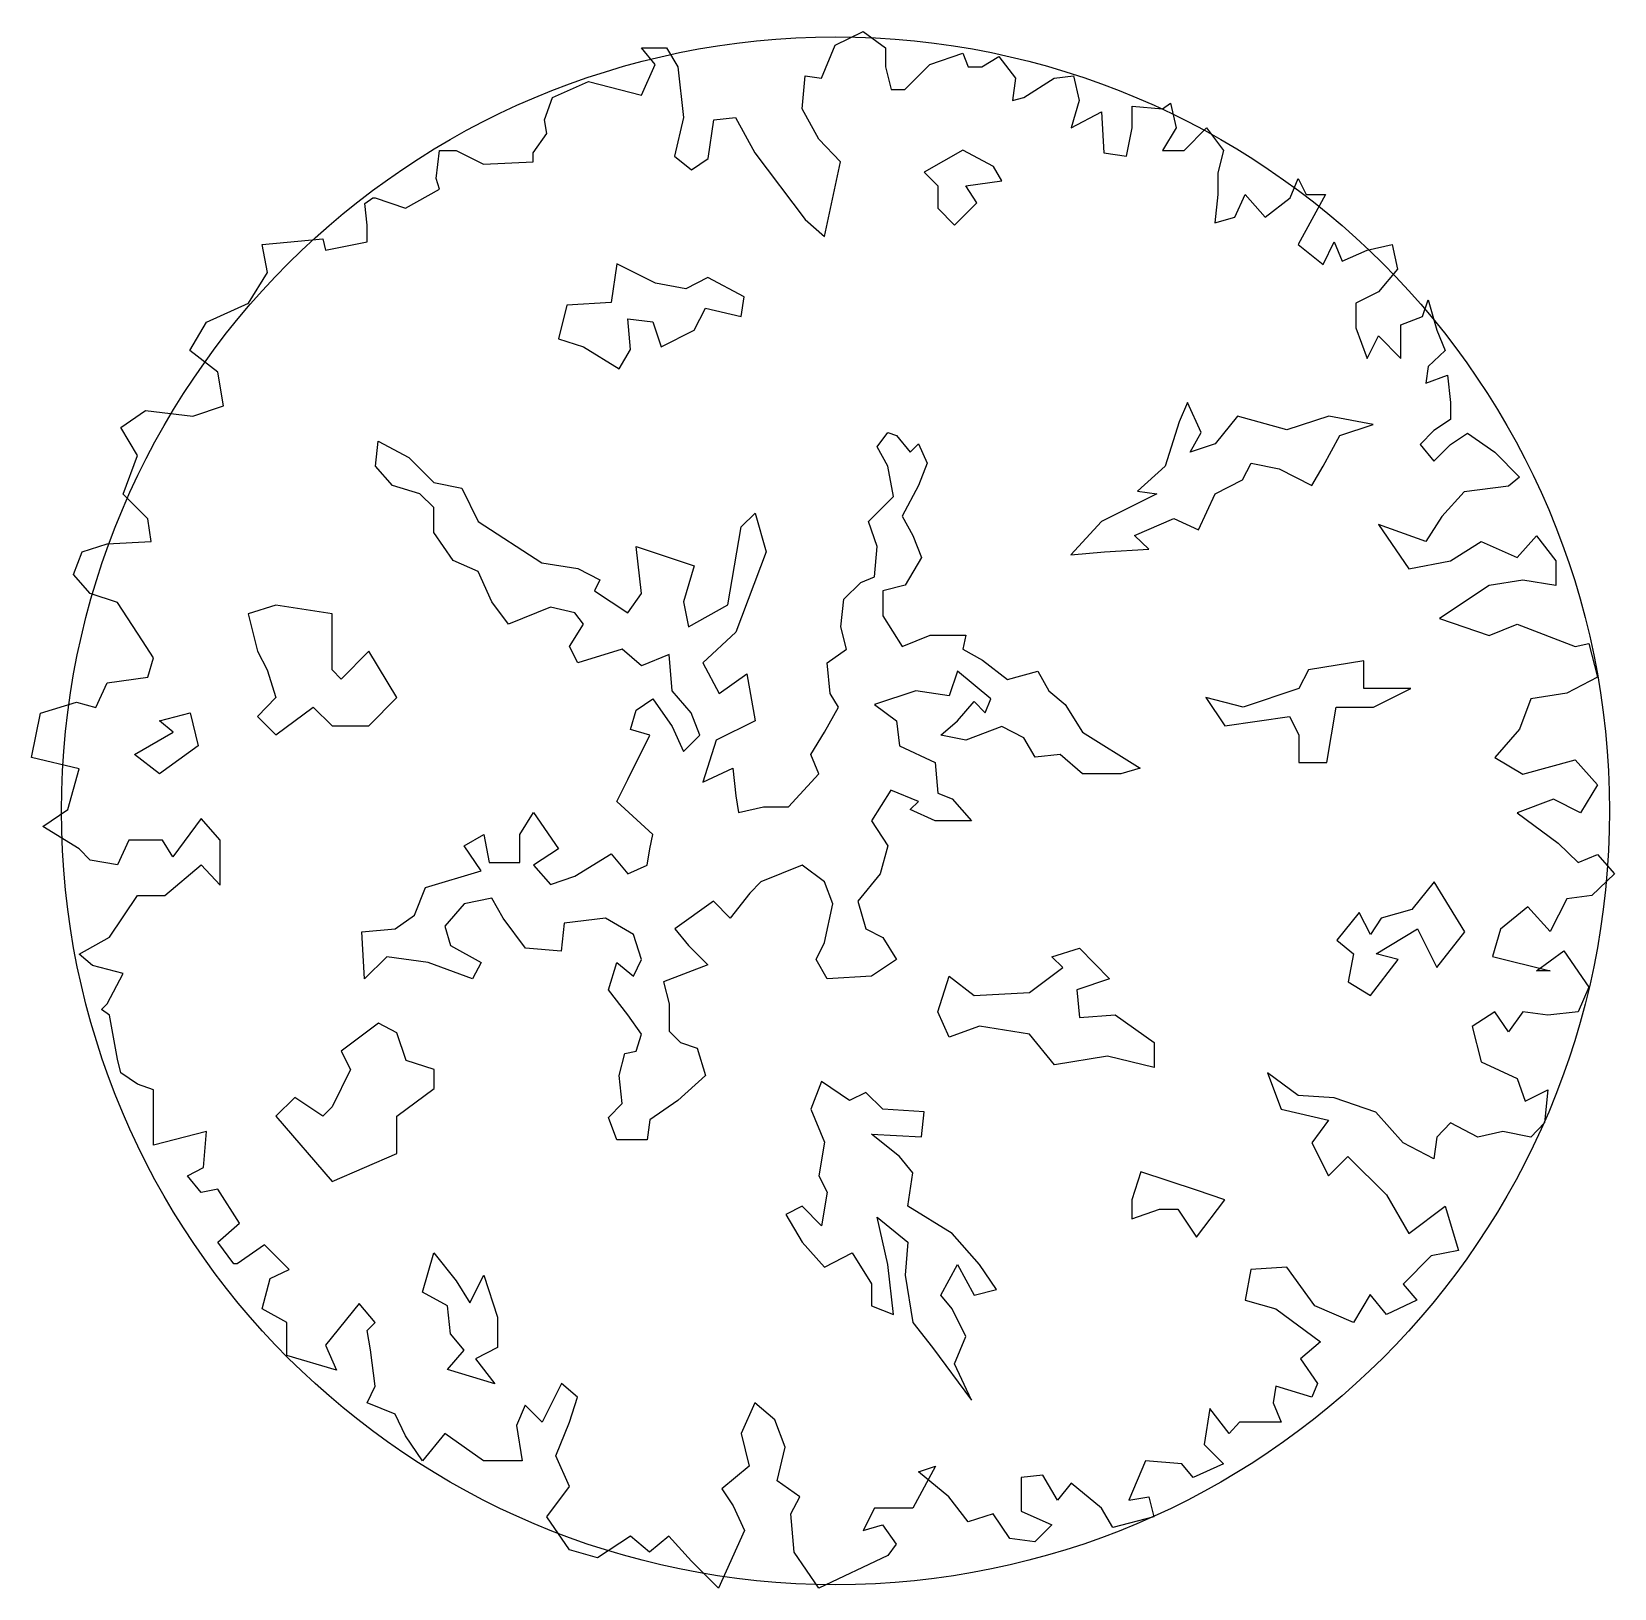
# Model space of a CAD drawing. Extents: x -1.37 to 0.67, y -0.14 to 1.87.
import ezdxf

# ---------------------------------------------------------------- set-up
doc = ezdxf.new("R2010")
doc.units = 0
doc.header["$LTSCALE"] = 10
doc.layers.get('0').update_dxf_attribs({"linetype": 'CONTINUOUS'})

msp = doc.modelspace()

# ---------------------------------------------------------------- linework, layer by layer
at = {"color": 0}
for points in [[(-0.3515, 1.8133), (-0.3339, 1.8558), (-0.2976, 1.8735), (-0.2686, 1.8527), (-0.2686, 1.8278), (-0.2613, 1.7988), (-0.2437, 1.7988), (-0.2116, 1.8309), (-0.169, 1.8455), (-0.1618, 1.8278), (-0.1442, 1.8278), (-0.1224, 1.8413), (-0.1006, 1.8133), (-0.1047, 1.7843), (-0.0902, 1.7884), (-0.0508, 1.8133), (-0.0259, 1.8164), (-0.0187, 1.7843), (-0.029, 1.749), (0.0104, 1.7697), (0.0135, 1.7168), (0.0425, 1.7127), (0.0498, 1.749), (0.0498, 1.777), (0.0892, 1.7739), (0.0995, 1.7811), (0.1068, 1.749), (0.0892, 1.7199), (0.1172, 1.7199), (0.1462, 1.749), (0.168, 1.7199), (0.1607, 1.6909), (0.1607, 1.6629), (0.1566, 1.6266), (0.1825, 1.6338), (0.196, 1.6629), (0.2219, 1.6338), (0.254, 1.6587), (0.2644, 1.6836), (0.2748, 1.6629), (0.2997, 1.6629), (0.282, 1.6307), (0.2644, 1.5986), (0.2966, 1.5726), (0.3111, 1.6017), (0.3214, 1.5768), (0.3536, 1.5913), (0.3857, 1.5986), (0.393, 1.5664), (0.3681, 1.5374), (0.3391, 1.5228), (0.3391, 1.4907), (0.3536, 1.4512), (0.3681, 1.4803), (0.3971, 1.4512), (0.3971, 1.4948), (0.4251, 1.5052), (0.4324, 1.527), (0.4438, 1.4876), (0.4542, 1.4616), (0.4324, 1.4409), (0.4293, 1.4191), (0.4573, 1.4295), (0.4614, 1.3942), (0.4614, 1.3724), (0.4397, 1.3579), (0.422, 1.3402), (0.4397, 1.3185), (0.4614, 1.3402), (0.4832, 1.3548), (0.5185, 1.3299), (0.5506, 1.2977), (0.5361, 1.2863), (0.4791, 1.279), (0.45, 1.2469), (0.4293, 1.2147), (0.3681, 1.2365), (0.4075, 1.1795), (0.4614, 1.1898), (0.5008, 1.2147), (0.5475, 1.194), (0.5724, 1.222), (0.5973, 1.1898), (0.5973, 1.1577), (0.5548, 1.1649), (0.5112, 1.1577), (0.4469, 1.1151), (0.5112, 1.0934), (0.5475, 1.1079), (0.6222, 1.0788), (0.6398, 1.083), (0.6512, 1.0394), (0.6118, 1.0187), (0.5651, 1.0114), (0.5506, 0.972), (0.5185, 0.9357), (0.5548, 0.9139), (0.6222, 0.9326), (0.6512, 0.9004), (0.6294, 0.8641), (0.5942, 0.8817), (0.5475, 0.8641)], [(0.5475, 0.8641), (0.6004, 0.8247), (0.6263, 0.7998), (0.6512, 0.8101), (0.673, 0.7852), (0.6439, 0.7572), (0.6118, 0.7531), (0.59, 0.7106), (0.561, 0.7427), (0.5257, 0.7137), (0.5154, 0.6784), (0.59, 0.6597), (0.5724, 0.6597), (0.6076, 0.6857), (0.6398, 0.639), (0.6263, 0.6068), (0.5869, 0.6027), (0.5548, 0.6068), (0.5361, 0.5809), (0.5185, 0.6068), (0.4894, 0.5881), (0.5008, 0.5425), (0.5475, 0.5207), (0.5579, 0.4917), (0.5869, 0.5062), (0.5828, 0.4637), (0.5651, 0.445), (0.5288, 0.4522), (0.4967, 0.445), (0.4614, 0.4637), (0.4438, 0.445), (0.4397, 0.417), (0.4003, 0.4377), (0.365, 0.4771), (0.3111, 0.4958), (0.2644, 0.4989), (0.225, 0.528), (0.2426, 0.4813), (0.3038, 0.4668), (0.282, 0.4377), (0.3038, 0.3952), (0.3287, 0.4201), (0.3785, 0.3703), (0.4075, 0.3205), (0.4542, 0.3558), (0.4718, 0.2987), (0.4365, 0.2915), (0.4003, 0.2551), (0.4179, 0.2344), (0.3785, 0.2157), (0.3577, 0.2417), (0.336, 0.2053), (0.2862, 0.2271), (0.2499, 0.2769), (0.2032, 0.2738), (0.196, 0.2344), (0.2354, 0.223), (0.2934, 0.1805), (0.2675, 0.1587), (0.2893, 0.1265), (0.282, 0.1089), (0.2354, 0.1234), (0.2323, 0.1016), (0.2426, 0.0767), (0.2177, 0.0767), (0.1887, 0.0767), (0.1752, 0.0622), (0.1503, 0.0943), (0.1431, 0.0477), (0.168, 0.0228), (0.1286, 0.0051), (0.1141, 0.0228), (0.0674, 0.0269), (0.0456, -0.0239), (0.0715, -0.0198), (0.0778, -0.0457), (0.0249, -0.0592), (0.0104, -0.0343), (-0.029, -0.0021), (-0.0467, -0.0239), (-0.0653, 0.0082), (-0.0933, 0.0051), (-0.0933, -0.0384), (-0.0539, -0.0561), (-0.0757, -0.0779), (-0.1079, -0.0737), (-0.1296, -0.0416), (-0.1618, -0.0519), (-0.1867, -0.0198), (-0.2261, 0.0124), (-0.2043, 0.0197), (-0.2333, -0.0343), (-0.2831, -0.0343), (-0.2976, -0.0633), (-0.2727, -0.0561), (-0.2551, -0.081), (-0.2655, -0.0955), (-0.3547, -0.138), (-0.3868, -0.0913), (-0.3909, -0.0416), (-0.3795, -0.0198), (-0.4086, 0.001), (-0.3982, 0.0446), (-0.4117, 0.0798), (-0.4376, 0.1016), (-0.4552, 0.0622), (-0.4449, 0.0197), (-0.4801, -0.0094), (-0.4656, -0.0312), (-0.4511, -0.0633), (-0.4843, -0.138), (-0.5195, -0.1028), (-0.5486, -0.0706), (-0.5735, -0.0913), (-0.5983, -0.0706), (-0.6409, -0.0986), (-0.6772, -0.0882), (-0.7062, -0.0457), (-0.6772, -0.0063), (-0.6948, 0.0331), (-0.6772, 0.0767), (-0.6668, 0.1089), (-0.6875, 0.1265), (-0.7124, 0.0767), (-0.7342, 0.0985), (-0.7456, 0.0726), (-0.7383, 0.0269), (-0.7881, 0.0269), (-0.8379, 0.0622), (-0.8669, 0.0269), (-0.8887, 0.0591), (-0.9022, 0.0871), (-0.9385, 0.1016), (-0.9281, 0.1234), (-0.9343, 0.1701), (-0.9385, 0.195), (-0.9281, 0.2053), (-0.9488, 0.2302), (-0.9924, 0.1763), (-0.9779, 0.1441), (-1.0422, 0.1628), (-1.0422, 0.2053), (-1.0743, 0.223), (-1.0639, 0.2624), (-1.0391, 0.2738), (-1.0712, 0.306), (-1.1065, 0.2811), (-1.1106, 0.2811), (-1.1313, 0.3091), (-1.1033, 0.334), (-1.1313, 0.3776), (-1.1531, 0.3734), (-1.1707, 0.3952), (-1.15, 0.4056), (-1.1459, 0.4522), (-1.2143, 0.4346), (-1.2143, 0.4699), (-1.2143, 0.5062), (-1.235, 0.5135), (-1.2568, 0.528), (-1.261, 0.5456), (-1.2713, 0.6027), (-1.2817, 0.6099), (-1.2744, 0.6172), (-1.2537, 0.6566), (-1.2931, 0.667), (-1.3107, 0.6815), (-1.2713, 0.7033), (-1.235, 0.7572), (-1.1998, 0.7572), (-1.1531, 0.7967), (-1.1282, 0.7707), (-1.1282, 0.8288), (-1.1531, 0.8568), (-1.1894, 0.807), (-1.2029, 0.8288), (-1.2464, 0.8288), (-1.261, 0.7967), (-1.2962, 0.8029), (-1.3107, 0.8174), (-1.3574, 0.8465), (-1.3253, 0.8682), (-1.3107, 0.9211), (-1.3719, 0.9357), (-1.3605, 0.9927), (-1.3138, 1.0072), (-1.289, 1), (-1.2744, 1.0321), (-1.2216, 1.0394), (-1.2143, 1.0643), (-1.2288, 1.0861), (-1.261, 1.1359), (-1.2962, 1.1473), (-1.318, 1.1722), (-1.3066, 1.2012), (-1.2744, 1.2116), (-1.2174, 1.2147), (-1.2216, 1.2438), (-1.2537, 1.2759), (-1.235, 1.3257), (-1.2568, 1.362), (-1.2247, 1.3838), (-1.1635, 1.3766), (-1.1241, 1.39), (-1.1313, 1.4336), (-1.1676, 1.4616), (-1.1459, 1.4979), (-1.0919, 1.5228), (-1.067, 1.5623), (-1.0743, 1.5986), (-0.9955, 1.6058), (-0.9924, 1.5913), (-0.9385, 1.6017), (-0.9385, 1.6235), (-0.9416, 1.6515), (-0.9312, 1.6587), (-0.9281, 1.6587), (-0.8887, 1.6452), (-0.8451, 1.6701), (-0.8493, 1.6836), (-0.8451, 1.7199), (-0.8234, 1.7199), (-0.7881, 1.7023), (-0.7238, 1.7054), (-0.7238, 1.7168), (-0.7062, 1.7417), (-0.7093, 1.7594), (-0.6989, 1.7884), (-0.6523, 1.8091), (-0.5838, 1.7915), (-0.5662, 1.8309), (-0.5838, 1.8527), (-0.5517, 1.8527), (-0.5372, 1.8278), (-0.5299, 1.7625), (-0.5413, 1.7127), (-0.5195, 1.695), (-0.4978, 1.7096), (-0.4905, 1.7594), (-0.4625, 1.7625), (-0.4376, 1.7168), (-0.3723, 1.6307), (-0.3474, 1.6089), (-0.3267, 1.7054), (-0.3547, 1.7345), (-0.3764, 1.7739), (-0.3723, 1.8164), (-0.3515, 1.8133)]]:
    msp.add_lwpolyline(points, dxfattribs=at)
for points in [[(-0.1686, 1.7204), (-0.2186, 1.6918), (-0.2009, 1.6741), (-0.2009, 1.6455), (-0.1796, 1.6235), (-0.1509, 1.6522), (-0.1649, 1.6741), (-0.1186, 1.6808), (-0.129, 1.6991)], [(-0.5269, 1.5412), (-0.5659, 1.5485), (-0.6158, 1.5735), (-0.6231, 1.5235), (-0.6804, 1.5199), (-0.6914, 1.4766), (-0.6591, 1.4662), (-0.6128, 1.4376), (-0.5982, 1.4626), (-0.6018, 1.5022), (-0.5695, 1.4985), (-0.5586, 1.4662), (-0.5159, 1.4876), (-0.5013, 1.5162), (-0.455, 1.5053), (-0.4513, 1.5309), (-0.4982, 1.5558)], [(0.25, 1.359), (0.186, 1.3766), (0.1574, 1.3407), (0.1251, 1.3303), (0.1391, 1.3553), (0.1214, 1.3943), (0.1105, 1.3693), (0.0928, 1.312), (0.0569, 1.2797), (0.0818, 1.2761), (0.0105, 1.2407), (-0.0291, 1.1974), (0.0142, 1.2011), (0.0715, 1.2047), (0.0532, 1.2224), (0.1038, 1.2444), (0.1355, 1.2297), (0.1574, 1.2761), (0.1927, 1.2943), (0.2037, 1.3157), (0.2397, 1.3084), (0.2823, 1.287), (0.2969, 1.312), (0.3183, 1.3516), (0.3615, 1.3657), (0.3042, 1.3766)], [(-0.4263, 0.8719), (-0.394, 0.8719), (-0.355, 0.9146), (-0.3654, 0.9396), (-0.3477, 0.9682), (-0.3294, 1.0005), (-0.3404, 1.0182), (-0.3441, 1.0578), (-0.3191, 1.0755), (-0.3264, 1.1042), (-0.3227, 1.1401), (-0.3008, 1.1615), (-0.2831, 1.1688), (-0.2795, 1.2084), (-0.2905, 1.2407), (-0.2582, 1.273), (-0.2655, 1.312), (-0.2795, 1.337), (-0.2655, 1.3553), (-0.2545, 1.3516), (-0.2368, 1.3303), (-0.2259, 1.3407), (-0.2149, 1.3157), (-0.2259, 1.287), (-0.2472, 1.2474), (-0.2332, 1.2224), (-0.2222, 1.1938), (-0.2435, 1.1584), (-0.2722, 1.1511), (-0.2722, 1.1188), (-0.2472, 1.0792), (-0.2112, 1.0938), (-0.1649, 1.0938), (-0.1686, 1.0755), (-0.1436, 1.0615), (-0.1113, 1.0365), (-0.0717, 1.0469), (-0.0577, 1.0219), (-0.0364, 1.0042), (-0.0144, 0.9682), (0.0605, 0.9219), (0.0355, 0.9146), (-0.0144, 0.9146), (-0.0431, 0.9396), (-0.0754, 0.9359), (-0.09, 0.9609), (-0.1186, 0.9755), (-0.1649, 0.9579), (-0.1972, 0.9646), (-0.1759, 0.9829), (-0.154, 1.0078), (-0.14, 0.9932), (-0.1326, 1.0115), (-0.1759, 1.0469), (-0.1863, 1.0152), (-0.2295, 1.0219), (-0.2831, 1.0042), (-0.2545, 0.9829), (-0.2508, 0.9505), (-0.2045, 0.9292), (-0.2009, 0.8896), (-0.1826, 0.8823), (-0.1576, 0.8536), (-0.2045, 0.8536), (-0.2368, 0.8683), (-0.2259, 0.8786), (-0.2618, 0.8932), (-0.2868, 0.8536), (-0.2655, 0.8213), (-0.2758, 0.7854), (-0.3045, 0.75), (-0.2941, 0.714), (-0.2722, 0.7031), (-0.2545, 0.6744), (-0.2868, 0.6531), (-0.3441, 0.6494), (-0.3581, 0.6744), (-0.3477, 0.6964), (-0.3368, 0.7463), (-0.3477, 0.775), (-0.3764, 0.7963), (-0.43, 0.775), (-0.444, 0.7604), (-0.4696, 0.7281), (-0.4909, 0.75), (-0.5409, 0.714), (-0.5232, 0.6927), (-0.4982, 0.6677), (-0.5555, 0.6458), (-0.5482, 0.6171), (-0.5482, 0.5818), (-0.5336, 0.5671), (-0.5122, 0.5598), (-0.5013, 0.5245), (-0.5372, 0.4922), (-0.5732, 0.4672), (-0.5768, 0.4416), (-0.6158, 0.4416), (-0.6268, 0.4702), (-0.6091, 0.4885), (-0.6128, 0.5245), (-0.6055, 0.5531), (-0.5908, 0.5562), (-0.5841, 0.5781), (-0.6018, 0.6031), (-0.6268, 0.6354), (-0.6158, 0.6708), (-0.5945, 0.6531), (-0.5841, 0.6744), (-0.5945, 0.7067), (-0.6305, 0.7281), (-0.6841, 0.7214), (-0.6877, 0.6854), (-0.734, 0.689), (-0.7627, 0.7281), (-0.7773, 0.7537), (-0.8132, 0.7463), (-0.8382, 0.7177), (-0.8309, 0.6927), (-0.7913, 0.6708), (-0.8023, 0.6494), (-0.8596, 0.6708), (-0.9132, 0.6781), (-0.9418, 0.6494), (-0.9455, 0.7104), (-0.9022, 0.714), (-0.8772, 0.7317), (-0.8632, 0.7677), (-0.7913, 0.789), (-0.8132, 0.8213), (-0.7877, 0.8359), (-0.781, 0.8), (-0.7413, 0.8), (-0.7413, 0.8359), (-0.7237, 0.8646), (-0.6914, 0.8177), (-0.7237, 0.7963), (-0.7017, 0.7713), (-0.6701, 0.7823), (-0.6231, 0.811), (-0.6018, 0.7854), (-0.5768, 0.7963), (-0.5732, 0.8177), (-0.5695, 0.8359), (-0.6158, 0.8786), (-0.6018, 0.9073), (-0.5732, 0.9646), (-0.5982, 0.9719), (-0.5908, 0.9969), (-0.5695, 1.0115), (-0.5445, 0.9755), (-0.5299, 0.9432), (-0.5086, 0.9646), (-0.5196, 0.9932), (-0.5445, 1.0219), (-0.5482, 1.0688), (-0.5841, 1.0542), (-0.6091, 1.0755), (-0.6664, 1.0578), (-0.6768, 1.0792), (-0.6591, 1.1078), (-0.6701, 1.1224), (-0.7017, 1.1298), (-0.756, 1.1078), (-0.7773, 1.1365), (-0.795, 1.1761), (-0.8273, 1.1901), (-0.8522, 1.2261), (-0.8522, 1.2584), (-0.8705, 1.2761), (-0.9059, 1.287), (-0.9278, 1.312), (-0.9241, 1.3443), (-0.8845, 1.323), (-0.8522, 1.2907), (-0.8163, 1.2834), (-0.795, 1.2407), (-0.7127, 1.1871), (-0.6664, 1.1797), (-0.6378, 1.1651), (-0.6445, 1.1511), (-0.6018, 1.1224), (-0.5841, 1.1474), (-0.5908, 1.2084), (-0.5159, 1.1834), (-0.5299, 1.1365), (-0.5232, 1.1042), (-0.4726, 1.1328), (-0.455, 1.2334), (-0.4373, 1.2511), (-0.4227, 1.2011), (-0.4623, 1.0975), (-0.5049, 1.0578), (-0.4836, 1.0182), (-0.4477, 1.0438), (-0.4373, 0.9829), (-0.4873, 0.9579), (-0.5049, 0.9036), (-0.4659, 0.9219), (-0.4623, 0.8859), (-0.4586, 0.8646)], [(-0.9362, 0.9764), (-0.9002, 1.013), (-0.9362, 1.0728), (-0.9721, 1.0368), (-0.9837, 1.049), (-0.9837, 1.121), (-1.0563, 1.1325), (-1.0923, 1.121), (-1.0801, 1.0728), (-1.0678, 1.049), (-1.0563, 1.013), (-1.0801, 0.9886), (-1.0563, 0.9648), (-1.0081, 1.0008), (-0.9837, 0.9764)], [(0.3495, 1.0246), (0.3495, 1.0605), (0.2776, 1.049), (0.2654, 1.0246), (0.1934, 1.0008), (0.1452, 1.013), (0.1697, 0.9764), (0.2531, 0.9886), (0.2654, 0.9648), (0.2654, 0.9289), (0.3013, 0.9289), (0.3136, 1.0008), (0.3618, 1.0008), (0.41, 1.0246)], [(-1.2392, 0.9396), (-1.1892, 0.9682), (-1.2069, 0.9829), (-1.1673, 0.9932), (-1.1569, 0.9505), (-1.2069, 0.9146)], [(0.4115, 0.739), (0.3719, 0.7281), (0.3579, 0.7067), (0.3432, 0.7354), (0.3146, 0.6994), (0.3359, 0.6817), (0.3292, 0.6458), (0.3579, 0.6281), (0.3938, 0.6744), (0.3652, 0.6817), (0.4188, 0.714), (0.4438, 0.6641), (0.4797, 0.7104), (0.4401, 0.775)], [(-0.1863, 0.6531), (-0.154, 0.6281), (-0.0827, 0.6317), (-0.0394, 0.6641), (-0.054, 0.6781), (-0.0181, 0.689), (0.0209, 0.6494), (-0.0217, 0.6354), (-0.0181, 0.5994), (0.0282, 0.6031), (0.0782, 0.5671), (0.0782, 0.5348), (0.0179, 0.5495), (-0.0504, 0.5385), (-0.0827, 0.5781), (-0.1473, 0.5885), (-0.1863, 0.5744), (-0.2009, 0.6068)], [(-0.9002, 0.5799), (-0.9239, 0.5921), (-0.9721, 0.5562), (-0.9599, 0.5324), (-0.9837, 0.4842), (-0.9959, 0.472), (-1.0319, 0.4964), (-1.0563, 0.472), (-0.9837, 0.3878), (-0.9002, 0.4238), (-0.9002, 0.472), (-0.852, 0.508), (-0.852, 0.5324), (-0.888, 0.5439)], [(-0.1576, 0.1051), (-0.1796, 0.152), (-0.1649, 0.1874), (-0.1826, 0.2233), (-0.1972, 0.241), (-0.1759, 0.2806), (-0.154, 0.241), (-0.1253, 0.2483), (-0.1473, 0.2806), (-0.1826, 0.3203), (-0.2399, 0.3556), (-0.2332, 0.3989), (-0.2508, 0.4202), (-0.2868, 0.4489), (-0.2222, 0.4452), (-0.2186, 0.4775), (-0.2722, 0.4812), (-0.2941, 0.5025), (-0.3154, 0.4922), (-0.3514, 0.5171), (-0.3654, 0.4812), (-0.3477, 0.4385), (-0.355, 0.3952), (-0.3441, 0.3739), (-0.3514, 0.3306), (-0.3764, 0.3556), (-0.3977, 0.3452), (-0.3764, 0.3093), (-0.3477, 0.277), (-0.3118, 0.2953), (-0.2868, 0.2556), (-0.2868, 0.227), (-0.2582, 0.216), (-0.2655, 0.2806), (-0.2795, 0.3416), (-0.2399, 0.3093), (-0.2435, 0.2666), (-0.2332, 0.2057), (-0.2082, 0.1734)], [(0.1697, 0.3641), (0.133, 0.3763), (0.061, 0.4), (0.0495, 0.3641), (0.0495, 0.3396), (0.0855, 0.3518), (0.1092, 0.3518), (0.133, 0.3159)], [(-0.8346, 0.1447), (-0.8132, 0.1697), (-0.8309, 0.191), (-0.8346, 0.227), (-0.8669, 0.2447), (-0.8522, 0.2953), (-0.8236, 0.2593), (-0.8059, 0.2307), (-0.7877, 0.2666), (-0.77, 0.2124), (-0.77, 0.1734), (-0.7986, 0.1587), (-0.7736, 0.1264)]]:
    msp.add_lwpolyline(points, close=True, dxfattribs=at)
msp.add_circle((-0.3333, 0.8667), 1, dxfattribs=at)

doc.saveas('drawing.dxf')
